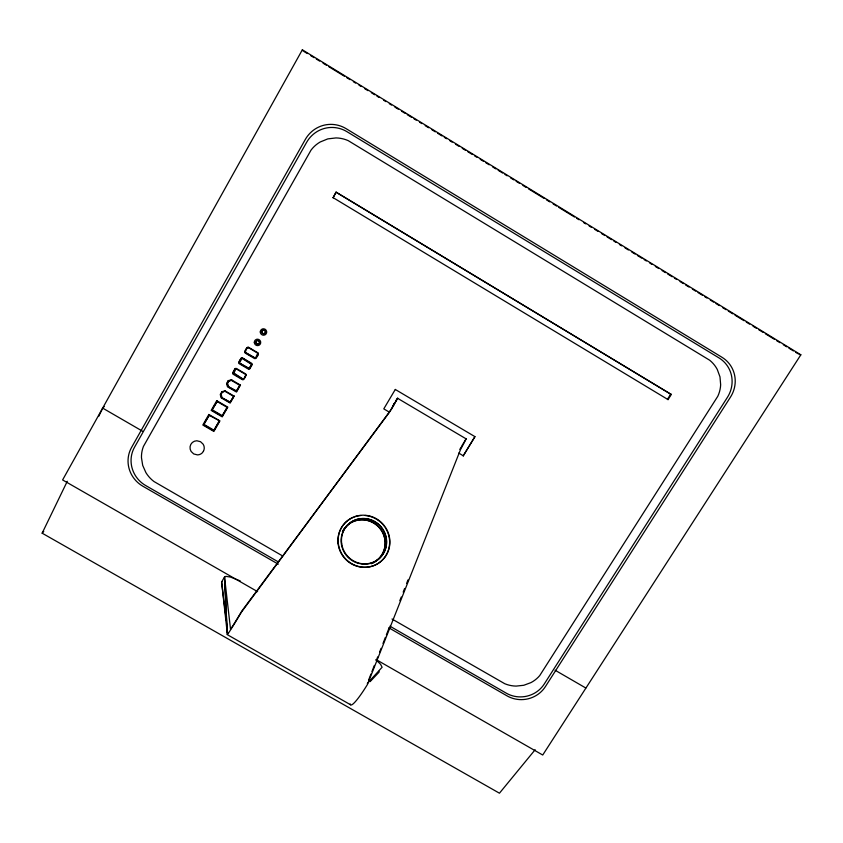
<?xml version="1.0" encoding="UTF-8"?>
<svg xmlns="http://www.w3.org/2000/svg" width="843" height="843" viewBox="0 0 843 843"><rect width="100%" height="100%" fill="white"/><g stroke="black" fill="none" stroke-linecap="round" stroke-linejoin="round"><path stroke-width="1.26" d="M233.1 373.154L242.457 379.16C244.354 379.613 246.546 375.651 245.281 374.239L236.314 368.981C232.995 368.633 231.783 378.865 235.84 368.791M243.037 379.255L243.848 378.623L242.826 378.886L233.511 372.817M251.878 364.418L248.822 368.612L239.591 363.238C238.348 361.742 240.761 358.064 242.7 358.264M239.623 362.448L242.12 358.423L251.614 364.461L249.317 368.454L239.296 362.922M255.397 358.159L245.524 352.838C244.059 351.32 246.441 347.221 248.495 347.664L257.768 353.206L255.492 358.096M257.494 352.964C259.686 352.954 256.946 358.665 254.871 357.917L245.882 352.627C244.038 351.067 248.379 346.347 248.495 347.664M395.325 389.487L474.936 436.642L463.26 455.81L474.936 436.642M368.581 680.101L370.983 673.989M371.953 671.544L374.345 665.443M376.273 660.554L377.717 656.887M379.635 651.997L381.078 648.33M382.996 643.451L385.399 637.34M386.357 634.895L388.76 628.783M399.814 600.68L401.257 597.013M403.175 592.134L404.619 588.467M406.547 583.577L407.98 579.91M535.157 749.712L499.446 793.2L42.15 533.187L67.282 481.279M98.705 416.389L102.698 408.128L104.226 406.516M376.22 659.626L542.723 755.022L800.85 354.798L302.352 49.8L62.614 479.941L257.621 591.67M336.051 192.141L333.122 197.705L336.051 192.141L671.313 394.461L668.056 399.614L667.456 399.297L670.701 394.155L671.313 394.461M211.899 410.225L217.368 401.078L211.899 410.225L222.046 416.147L226.872 408.107M230.002 402.459L233.922 395.989L230.002 402.459L221.54 397.517L220.729 394.608L222.173 392.09L225.481 391.047L222.173 392.09M240.118 385.009L236.293 391.31L227.937 386.421L227.146 383.576L228.548 381.12L231.783 380.119L228.548 381.12M203.606 424.809L209.064 415.272L219.549 420.773L214.101 430.278L213.658 430.668L203.606 424.809L209.507 414.925M220.729 394.608L222.584 391.795M227.146 383.576L228.959 380.846M213.658 430.668L219.127 421.142M222.046 416.147L227.104 407.348L216.936 401.405M236.293 391.31L239.739 385.293L231.382 380.393M244.365 377.717L245.924 375.009M240.202 580.89L230.508 577.065L225.892 576.359L224.523 577.023L221.604 581.976L227.22 632.756M395.325 389.403L383.786 408.876L389.392 412.185M394.503 403.102L392.606 406.642L397.58 398.296L466.116 438.855L461.722 446.084M395.736 401.015L396.979 398.939M42.15 533.187L43.741 531.353M367.306 683.473L382.1 667.256L380.572 664.273L376.01 659.89M370.098 681.65L379.118 672.103L378.971 671.291M222.12 581.533L221.604 581.976L226.282 620.237M221.54 397.517L230.392 402.132M227.937 386.421L236.672 391.015M249.064 368.602L249.676 368.201M248.98 368.612L249.802 368.033M251.288 363.765L243.817 358.918M255.197 358.243L256.061 357.611M235.387 369.097L236.008 368.697M241.383 358.77L242.257 358.18M247.252 348.033L248.274 347.358M799.016 354.355L800.85 354.798M350.509 704.737L227.199 634.6L224.523 577.023L230.487 628.762A30.285 0.822 -59.8 0 0 241.983 610.806L389.371 412.343A28.81 1.37 -59.5 0 0 394.261 403.671M282.595 555.937L153.963 481.522A31.18 30.232 35.8 0 1 145.913 472.628L142.699 465.389L141.466 457.686A29.842 28.925 35.8 0 1 143.458 446.39L311.056 150.075A31.497 30.664 82.7 0 1 320.214 141.982L327.811 138.884L335.999 137.925A32.909 32.045 82.7 0 1 348.159 140.612L709.69 360.235A31.886 30.717 -41.8 0 1 717.256 369.424L719.985 376.863L720.66 384.756A30.517 29.4 -41.8 0 1 717.793 396.284L539.731 675.58A28.925 27.787 -9.5 0 1 530.932 682.619L523.766 685.285L516.095 686.097A30.232 29.041 -9.6 0 1 504.778 683.726L392.006 619.004M278.064 561.765L145.713 485.557A28.641 27.714 35.9 0 1 134.543 447.19L306.578 142.414A30.327 29.473 82.8 0 1 347 131.708L718.984 357.906A29.326 28.209 -42 0 1 727.435 397.306L544.272 683.989A27.714 26.586 -9.4 0 1 506.264 693.167L389.887 626.159M278.285 564.178L142.857 486.221A28.936 27.988 35.9 0 1 131.561 447.464L305.292 139.495A30.654 29.79 82.7 0 1 346.136 128.673L721.966 357.274A29.631 28.493 -42 0 1 730.491 397.085L545.41 686.592A27.988 26.839 -9.4 0 1 507.022 695.854L388.676 627.719M102.698 408.128L142.583 431.226M555.052 670.196L585.811 688.014M204.069 424.44L214.101 430.278M212.331 409.877L222.468 415.789M225.07 391.352L233.532 396.305M458.75 453.049L463.26 455.81M336.209 192.299L670.701 394.155M332.953 197.557L668.056 399.614M303.965 51.497L307.337 53.552M310.698 55.617L314.07 57.672M316.315 59.052L319.687 61.107M323.048 63.172L326.42 65.227M328.665 66.608L344.376 76.218M346.621 77.588L349.993 79.653M353.354 81.708L355.609 83.088M358.97 85.143L361.215 86.523M364.587 88.578L367.948 90.644M371.32 92.698L374.692 94.764M376.937 96.134L379.181 97.503M383.67 100.254L385.915 101.624M389.276 103.689L391.531 105.059M394.893 107.124L398.265 109.179M401.626 111.244L404.998 113.299M407.243 114.68L411.732 117.419M413.976 118.8L416.221 120.17M419.593 122.235L421.837 123.605M425.199 125.67L428.571 127.725M431.943 129.79L435.304 131.845M437.549 133.215L442.038 135.965M444.293 137.335L446.537 138.716M449.899 140.77L452.143 142.151M455.515 144.206L458.877 146.271M462.249 148.326L465.621 150.391M467.865 151.761L472.354 154.511M474.598 155.881L476.843 157.251M480.215 159.316L483.576 161.382M485.821 162.752L489.193 164.806M492.554 166.872L495.926 168.927M498.171 170.307L502.66 173.047M504.904 174.427L507.149 175.797M510.521 177.862L513.882 179.917M516.137 181.298L519.499 183.352M522.871 185.418L526.232 187.473M528.477 188.843L544.199 198.463M546.443 199.833L549.805 201.898M553.177 203.953L556.549 206.019M558.793 207.389L574.505 217.009M576.749 218.379L578.993 219.749M583.482 222.499L585.727 223.869M589.099 225.935L591.343 227.304M594.715 229.37L598.077 231.425M601.449 233.49L604.821 235.545M607.065 236.925L611.554 239.665M613.799 241.045L616.043 242.415M619.405 244.481L621.66 245.85M625.021 247.905L628.393 249.971M631.755 252.025L635.127 254.091M637.371 255.461L641.86 258.211M644.105 259.581L646.349 260.961M649.721 263.016L651.966 264.396M655.327 266.451L658.699 268.517M662.071 270.571L665.433 272.637M667.677 274.007L672.166 276.757M674.411 278.127L676.666 279.497M680.027 281.562L683.399 283.617M685.644 284.997L689.005 287.052M692.377 289.117L695.749 291.172M697.993 292.553L702.482 295.292M704.727 296.673L706.971 298.043M710.333 300.108L713.705 302.163M715.949 303.533L719.321 305.598M722.683 307.663L726.055 309.718M728.299 311.088L732.788 313.838M735.033 315.208L744.011 320.709M746.266 322.079L749.627 324.144M752.999 326.199L756.361 328.264M758.605 329.634L763.094 332.384M765.349 333.754L774.327 339.255M776.572 340.625L779.933 342.679M783.305 344.745L786.677 346.8M788.922 348.18L793.411 350.92M795.655 352.3L797.899 353.67M302.352 49.8L302.848 50.812M221.151 394.303L221.962 397.201M227.557 383.291L228.337 386.126M226.746 624.062L227.21 627.887M224.523 577.023L226.324 613.314M226.461 615.906L227.167 630.174M375.304 561.438A22.866 22.171 49.3 0 1 371.152 563.545M342.521 531.764A22.866 22.171 49.3 0 1 376.969 525.431A22.866 22.171 49.3 0 1 376.252 560.774M227.842 632.988A36.66 0.991 -59.8 0 0 241.235 612.418L391.721 408.802A34.394 1.633 -59.5 0 0 397.706 398.054M350.235 703.958A36.354 4.805 -60.7 0 0 367.453 684.474L460.563 449.477A34.236 3.635 -59.4 0 0 466.242 438.613M461.016 447.254A28.683 3.045 -59.4 0 1 459.835 449.445M385.093 527.339A26.323 25.511 49.3 0 1 377.127 564.062A26.323 25.511 49.3 0 1 340.857 552.713A26.323 25.511 49.3 0 1 353.217 517.37M354.25 516.959A26.323 25.511 49.3 0 1 360.772 515.516M365.261 515.516A26.323 25.511 49.3 0 1 373.965 517.844M374.977 518.34A26.323 25.511 49.3 0 1 384.44 526.411M375.377 561.554A23.014 22.308 49.3 0 1 371.205 563.682M342.395 531.701A23.014 22.308 49.3 0 1 377.053 525.326A23.014 22.308 49.3 0 1 376.336 560.89M342.311 548.066A23.119 22.403 49.3 0 1 359.887 518.793A23.119 22.403 49.3 0 1 386.515 541.68A23.119 22.403 49.3 0 1 360.699 563.872M359.529 563.64A23.119 22.403 49.3 0 1 342.722 549.204M265.376 330.951A1.834 1.791 54.6 0 1 263.964 333.638A1.834 1.791 54.6 0 1 262.11 331.173A1.834 1.791 54.6 0 1 265.092 330.572M259.602 341.763A1.823 1.791 52.3 0 1 257.716 344.007A1.823 1.791 52.3 0 1 256.23 341.426A1.823 1.791 52.3 0 1 259.128 340.951M208.843 414.482L202.826 425.02L213.88 431.447L219.918 420.942L208.843 414.482M216.735 400.678L211.182 410.404L222.246 416.863L227.821 407.158L216.735 400.678M221.867 391.71L220.255 394.535L221.161 397.801L230.171 403.07L234.143 396.147L225.123 390.878L221.867 391.71M228.19 380.657L226.567 383.491L227.473 386.768L236.493 392.048L240.476 385.103L231.456 379.814L228.19 380.657M234.839 369.023L232.773 372.648A1.212 1.18 46.1 0 0 233.226 374.292L242.247 379.592A1.212 1.18 45.1 0 0 243.88 379.171L245.998 375.493A1.212 1.191 45.8 0 0 245.545 373.849L236.514 368.539A1.286 1.264 46.7 0 0 234.839 369.023M240.898 358.444L238.811 362.079A1.212 1.191 48 0 0 239.264 363.723L248.306 369.034A1.212 1.191 47.1 0 0 249.939 368.612L252.057 364.924A1.212 1.191 47.8 0 0 251.604 363.28L242.563 357.959A1.286 1.264 48.7 0 0 240.898 358.444M246.957 347.832L244.881 351.478A1.212 1.191 50 0 0 245.334 353.122L254.375 358.454A1.212 1.191 49.2 0 0 256.009 358.033L258.137 354.334A1.212 1.191 50 0 0 257.684 352.68L248.632 347.348A1.296 1.264 50.8 0 0 246.957 347.832M203.437 451.258L202.373 452.744A7.197 6.997 35.9 0 1 197.431 454.883L193.732 453.945L191.119 451.458A7.197 6.997 35.9 0 1 196.819 440.763L200.529 441.7L203.142 444.198A7.197 6.997 35.9 0 1 203.437 451.258M341.636 543.335A22.993 22.276 49.3 0 0 377.706 559.657A22.993 22.276 49.3 0 0 372.775 520.531A22.993 22.276 49.3 0 0 341.636 543.335M338.338 543.693A26.354 25.532 49.3 0 0 379.698 562.365A26.354 25.532 49.3 0 0 374.007 517.528A26.354 25.532 49.3 0 0 338.338 543.693M254.312 342.363A3.246 3.182 52.3 0 0 259.138 345.209A3.246 3.182 52.3 0 0 259.107 339.634A3.246 3.182 52.3 0 0 254.312 342.363M260.276 331.931A3.246 3.193 54.6 0 0 265.081 334.829A3.246 3.193 54.6 0 0 265.092 329.234A3.246 3.193 54.6 0 0 260.276 331.931M255.724 342.374A1.823 1.791 52.3 0 0 258.432 343.976A1.823 1.791 52.3 0 0 258.411 340.846A1.823 1.791 52.3 0 0 255.724 342.374M261.667 331.963A1.834 1.802 54.6 0 0 264.386 333.596A1.834 1.802 54.6 0 0 264.396 330.435A1.834 1.802 54.6 0 0 261.667 331.963"/></g></svg>
